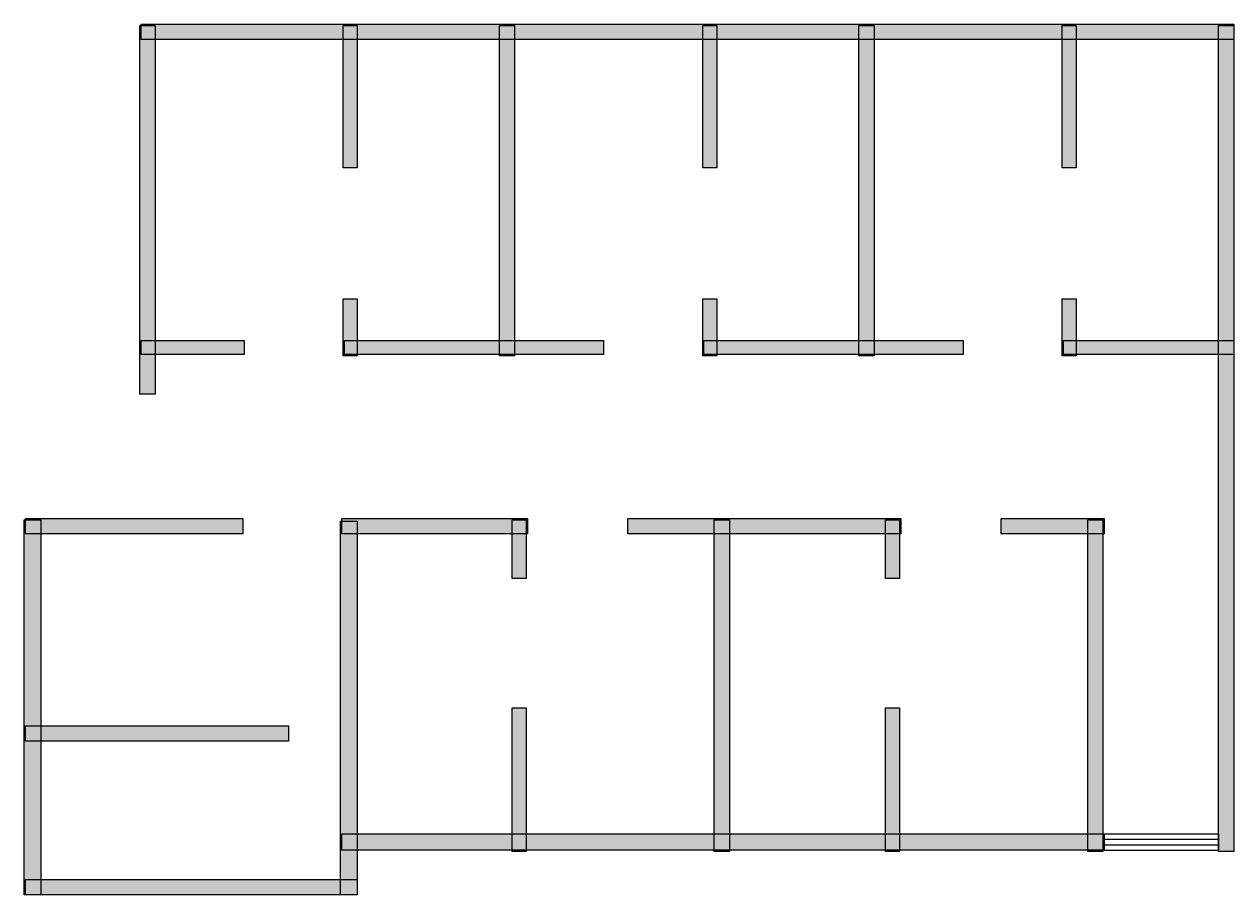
# Model space of a CAD drawing. Header units: centimetres. Extents: x 1 to 1191, y 0 to 856.
import ezdxf

# ---------------------------------------------------------------- set-up
doc = ezdxf.new("R2010")
doc.units = ezdxf.units.CM
doc.layers.add('WALL', color=7, linetype='Continuous')
doc.layers.add('WINDOW', color=5, linetype='Continuous')

msp = doc.modelspace()

# ---------------------------------------------------------------- hatches: boundary and pattern name
at = {"layer": 'WALL'}
h = msp.add_hatch(color=256, dxfattribs=at)
h.dxf.hatch_style = 1
h.paths.add_polyline_path([(115, 855), (130, 855), (130, 492.5), (115, 492.5)])
h = msp.add_hatch(color=256, dxfattribs=at)
h.dxf.hatch_style = 1
h.paths.add_polyline_path([(116.25, 856.25), (1191.25, 856.25), (1191.25, 841.25), (116.25, 841.25)])
h = msp.add_hatch(color=256, dxfattribs=at)
h.dxf.hatch_style = 1
h.paths.add_polyline_path([(315, 855), (328.75, 855), (328.75, 715), (315, 715)])
h = msp.add_hatch(color=256, dxfattribs=at)
h.dxf.hatch_style = 1
h.paths.add_polyline_path([(468.75, 855), (483.75, 855), (483.75, 530), (468.75, 530)])
h = msp.add_hatch(color=256, dxfattribs=at)
h.dxf.hatch_style = 1
h.paths.add_polyline_path([(668.75, 855), (682.5, 855), (682.5, 715), (668.75, 715)])
h = msp.add_hatch(color=256, dxfattribs=at)
h.dxf.hatch_style = 1
h.paths.add_polyline_path([(822.5, 855), (837.5, 855), (837.5, 530), (822.5, 530)])
h = msp.add_hatch(color=256, dxfattribs=at)
h.dxf.hatch_style = 1
h.paths.add_polyline_path([(1022.5, 855), (1036.25, 855), (1036.25, 715), (1022.5, 715)])
h = msp.add_hatch(color=256, dxfattribs=at)
h.dxf.hatch_style = 1
h.paths.add_polyline_path([(1176.25, 855), (1191.25, 855), (1191.25, 42.5), (1176.25, 42.5)])
h = msp.add_hatch(color=256, dxfattribs=at)
h.dxf.hatch_style = 1
h.paths.add_polyline_path([(315, 586.25), (328.75, 586.25), (328.75, 530), (315, 530)])
h = msp.add_hatch(color=256, dxfattribs=at)
h.dxf.hatch_style = 1
h.paths.add_polyline_path([(668.75, 586.25), (682.5, 586.25), (682.5, 530), (668.75, 530)])
h = msp.add_hatch(color=256, dxfattribs=at)
h.dxf.hatch_style = 1
h.paths.add_polyline_path([(1022.5, 586.25), (1036.25, 586.25), (1036.25, 530), (1022.5, 530)])
h = msp.add_hatch(color=256, dxfattribs=at)
h.dxf.hatch_style = 1
h.paths.add_polyline_path([(116.25, 545), (217.5, 545), (217.5, 531.25), (116.25, 531.25)])
h = msp.add_hatch(color=256, dxfattribs=at)
h.dxf.hatch_style = 1
h.paths.add_polyline_path([(316.25, 545), (571.25, 545), (571.25, 531.25), (316.25, 531.25)])
h = msp.add_hatch(color=256, dxfattribs=at)
h.dxf.hatch_style = 1
h.paths.add_polyline_path([(670, 545), (925, 545), (925, 531.25), (670, 531.25)])
h = msp.add_hatch(color=256, dxfattribs=at)
h.dxf.hatch_style = 1
h.paths.add_polyline_path([(1023.75, 545), (1191.25, 545), (1191.25, 531.25), (1023.75, 531.25)])
h = msp.add_hatch(color=256, dxfattribs=at)
h.dxf.hatch_style = 1
h.paths.add_polyline_path([(2.5, 370), (216.25, 370), (216.25, 355), (2.5, 355)])
h = msp.add_hatch(color=256, dxfattribs=at)
h.dxf.hatch_style = 1
h.paths.add_polyline_path([(313.75, 370), (496.25, 370), (496.25, 355), (313.75, 355)])
h = msp.add_hatch(color=256, dxfattribs=at)
h.dxf.hatch_style = 1
h.paths.add_polyline_path([(595, 370), (863.75, 370), (863.75, 355), (595, 355)])
h = msp.add_hatch(color=256, dxfattribs=at)
h.dxf.hatch_style = 1
h.paths.add_polyline_path([(962.5, 370), (1063.75, 370), (1063.75, 355), (962.5, 355)])
h = msp.add_hatch(color=256, dxfattribs=at)
h.dxf.hatch_style = 1
h.paths.add_polyline_path([(1.25, 368.75), (17.5, 368.75), (17.5, 0), (1.25, 0)])
h = msp.add_hatch(color=256, dxfattribs=at)
h.dxf.hatch_style = 1
h.paths.add_polyline_path([(312.5, 367.5), (328.75, 367.5), (328.75, 0), (312.5, 0)])
h = msp.add_hatch(color=256, dxfattribs=at)
h.dxf.hatch_style = 1
h.paths.add_polyline_path([(481.25, 368.75), (495, 368.75), (495, 311.25), (481.25, 311.25)])
h = msp.add_hatch(color=256, dxfattribs=at)
h.dxf.hatch_style = 1
h.paths.add_polyline_path([(680, 368.75), (695, 368.75), (695, 42.5), (680, 42.5)])
h = msp.add_hatch(color=256, dxfattribs=at)
h.dxf.hatch_style = 1
h.paths.add_polyline_path([(848.75, 368.75), (862.5, 368.75), (862.5, 311.25), (848.75, 311.25)])
h = msp.add_hatch(color=256, dxfattribs=at)
h.dxf.hatch_style = 1
h.paths.add_polyline_path([(1047.5, 368.75), (1062.5, 368.75), (1062.5, 42.5), (1047.5, 42.5)])
h = msp.add_hatch(color=256, dxfattribs=at)
h.dxf.hatch_style = 1
h.paths.add_polyline_path([(481.25, 183.75), (495, 183.75), (495, 42.5), (481.25, 42.5)])
h = msp.add_hatch(color=256, dxfattribs=at)
h.dxf.hatch_style = 1
h.paths.add_polyline_path([(848.75, 183.75), (862.5, 183.75), (862.5, 42.5), (848.75, 42.5)])
h = msp.add_hatch(color=256, dxfattribs=at)
h.dxf.hatch_style = 1
h.paths.add_polyline_path([(2.5, 166.25), (261.25, 166.25), (261.25, 151.25), (2.5, 151.25)])
h = msp.add_hatch(color=256, dxfattribs=at)
h.dxf.hatch_style = 1
h.paths.add_polyline_path([(313.75, 60), (1063.75, 60), (1063.75, 43.75), (313.75, 43.75)])
h = msp.add_hatch(color=256, dxfattribs=at)
h.dxf.hatch_style = 1
h.paths.add_polyline_path([(2.5, 15), (328.75, 15), (328.75, 0), (2.5, 0)])

# ---------------------------------------------------------------- linework, layer by layer
for points in [[(115, 855), (130, 855), (130, 492.5), (115, 492.5)], [(116.25, 856.25), (1191.25, 856.25), (1191.25, 841.25), (116.25, 841.25)], [(315, 855), (328.75, 855), (328.75, 715), (315, 715)], [(468.75, 855), (483.75, 855), (483.75, 530), (468.75, 530)], [(668.75, 855), (682.5, 855), (682.5, 715), (668.75, 715)], [(822.5, 855), (837.5, 855), (837.5, 530), (822.5, 530)], [(1022.5, 855), (1036.25, 855), (1036.25, 715), (1022.5, 715)], [(1176.25, 855), (1191.25, 855), (1191.25, 42.5), (1176.25, 42.5)], [(315, 586.25), (328.75, 586.25), (328.75, 530), (315, 530)], [(668.75, 586.25), (682.5, 586.25), (682.5, 530), (668.75, 530)], [(1022.5, 586.25), (1036.25, 586.25), (1036.25, 530), (1022.5, 530)], [(116.25, 545), (217.5, 545), (217.5, 531.25), (116.25, 531.25)], [(316.25, 545), (571.25, 545), (571.25, 531.25), (316.25, 531.25)], [(670, 545), (925, 545), (925, 531.25), (670, 531.25)], [(1023.75, 545), (1191.25, 545), (1191.25, 531.25), (1023.75, 531.25)], [(2.5, 370), (216.25, 370), (216.25, 355), (2.5, 355)], [(313.75, 370), (496.25, 370), (496.25, 355), (313.75, 355)], [(595, 370), (863.75, 370), (863.75, 355), (595, 355)], [(962.5, 370), (1063.75, 370), (1063.75, 355), (962.5, 355)], [(1.25, 368.75), (17.5, 368.75), (17.5, 0), (1.25, 0)], [(312.5, 367.5), (328.75, 367.5), (328.75, 0), (312.5, 0)], [(481.25, 368.75), (495, 368.75), (495, 311.25), (481.25, 311.25)], [(680, 368.75), (695, 368.75), (695, 42.5), (680, 42.5)], [(848.75, 368.75), (862.5, 368.75), (862.5, 311.25), (848.75, 311.25)], [(1047.5, 368.75), (1062.5, 368.75), (1062.5, 42.5), (1047.5, 42.5)], [(481.25, 183.75), (495, 183.75), (495, 42.5), (481.25, 42.5)], [(848.75, 183.75), (862.5, 183.75), (862.5, 42.5), (848.75, 42.5)], [(2.5, 166.25), (261.25, 166.25), (261.25, 151.25), (2.5, 151.25)], [(313.75, 60), (1063.75, 60), (1063.75, 43.75), (313.75, 43.75)], [(2.5, 15), (328.75, 15), (328.75, 0), (2.5, 0)]]:
    msp.add_lwpolyline(points, close=True, dxfattribs=at)
at = {"layer": 'WINDOW'}
for p, q in [((1063.75, 60), (1176.25, 60)), ((1063.75, 60), (1063.75, 43.75)), ((1176.25, 60), (1176.25, 43.75)), ((1063.75, 54.58), (1176.25, 54.58)), ((1063.75, 49.17), (1176.25, 49.17)), ((1063.75, 43.75), (1176.25, 43.75))]:
    msp.add_line(p, q, dxfattribs=at)

doc.saveas('drawing.dxf')
